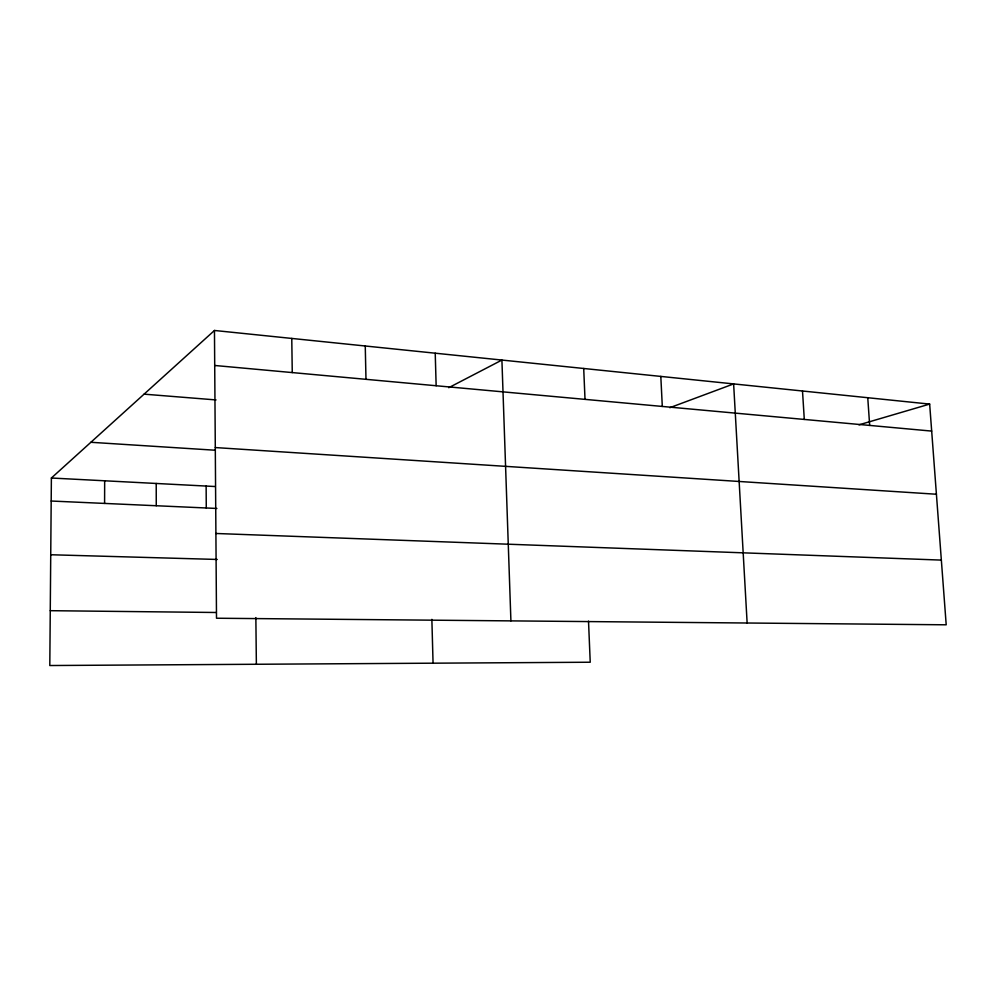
<?xml version="1.0" encoding="UTF-8"?>
<svg xmlns="http://www.w3.org/2000/svg" width="996" height="996" viewBox="0 0 996 996"><rect width="100%" height="100%" fill="white"/><g stroke="black" fill="none" stroke-linecap="round" stroke-linejoin="round"><path stroke-width="1.49" d="M104.592 503.416L104.667 480.794M214.464 330.473L216.506 618.23L946.2 624.803L929.654 404.09L214.464 330.473L51.381 478.018L49.8 665.527L590.23 662.228L588.512 621.106M448.723 387.693L501.909 360.066L510.911 620.882M669.822 407.7L733.629 383.908L747.137 623.01M858.975 424.844L929.654 404.09M50.261 610.685L216.082 612.49M50.734 554.747L217.24 559.453M215.908 533.483L941.345 560.101M51.182 501.025L216.867 508.458M51.381 478.018L215.198 486.534M90.873 442.286L215.186 450.229M215.298 447.565L936.414 494.24M144.084 394.155L216.032 399.931M214.713 365.482L931.671 431.094M867.753 397.715L869.67 425.417M802.502 391.005L804.295 419.428M660.809 376.413L662.303 406.443M583.706 368.483L585.013 399.359M435.227 353.194L436.148 385.738M431.866 619.363L433.061 663.187M365.258 345.998L365.98 379.314M291.766 338.428L292.264 372.579M255.86 617.582L256.37 664.27M206.135 486.073L206.272 507.985M156.223 483.471L156.26 505.731"/></g></svg>
